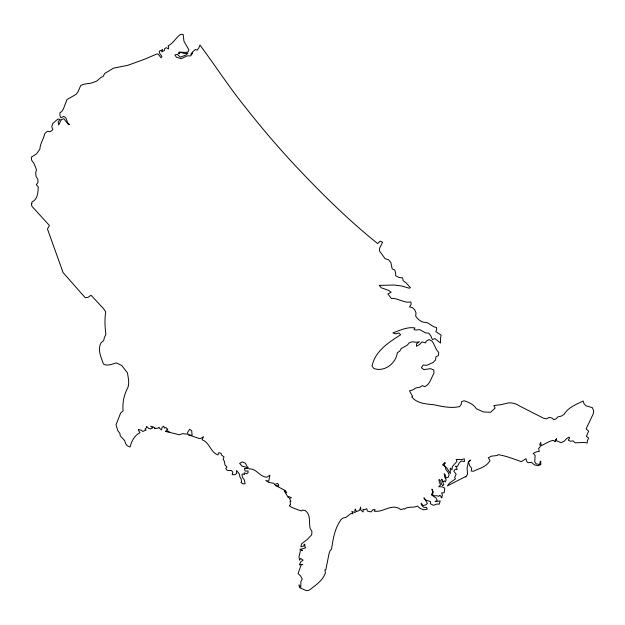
<?xml version="1.0" encoding="UTF-8"?>
<svg xmlns="http://www.w3.org/2000/svg" width="625" height="625" viewBox="0 0 625 625"><rect width="100%" height="100%" fill="white"/><g stroke="black" fill="none" stroke-linecap="round" stroke-linejoin="round"><path stroke-width="0.94" d="M138.695 429.68L138.695 430.75L139.961 432.734C134.523 435.188 131.43 441.57 130.008 447.016L127.219 445.805L125.562 443.602L124.805 440.805L120.211 435.742L119.852 433.289L117.828 430.695L116.023 424.836L120.656 412.961L123.07 410.922C122.422 403.688 123.633 396.188 126.883 389.578C130.062 384.539 128.289 378.367 127.453 372.898L121.758 365.516L116.422 362.938C112.148 363.938 107.797 366.477 103.484 364.078C101.102 357.398 97.211 349.672 101.055 342.773L103.711 340.516L104.375 337.414L105.891 334.508C104.945 327.047 104.508 319.227 105.711 311.781L103.672 308.797L91.031 295.227L88.086 297.273L85.281 297.789L63.094 272.602L47.453 228.992L49.469 225.531L31.836 206.203L31.43 203.492L31.82 203.922L32.016 201.875C37.891 199.289 37.922 192.398 38.266 186.93L36.32 184.688L37.984 182.445L37.867 179.422L36.031 176.32L35.719 172.938L36.469 169.672L33.883 163.234L31.672 160.297L31.25 157.25L36.602 153.812L39.867 149.203C40.094 143.477 43.742 138.914 44.82 133.484L47.523 131.211L50.305 131.75L52.828 129.688L51.75 126.609L52.875 123.391L57.852 119.047L60.211 119.406L58.172 121.727L58.648 125.008L61.328 119.687L63.758 118.641L68.156 124.164L69.547 124.555L67.828 123.164L65.812 117.781L63.633 116.383L61.016 117.789L59.945 115.758L59.93 112.648L61.68 111.633L63.367 109.047L66.938 99.586L76.078 94.344L78.141 91.609L80.672 85.523C84.906 82.977 90.203 84.281 94.578 81.906C98.266 81.219 99.5 77.25 103.117 76.445L104.688 73.5L113.437 68.18L127.953 65.266L145.289 58.969L156.641 54.055L158.266 54.031L161 57.812L161.922 56.398L159.797 53.57L159.266 51.211L162.617 49.719L161.539 50.781L161.961 51.906L164.57 50.258L164.617 48.742L166.359 47.625L168.43 48.961L168.695 46.914L168.023 45.992C173.297 43.195 176 37.734 180.555 34.352L183.156 34.398L183.969 41.281L188.891 49.93L187.977 51.969L185.422 52.398L179.047 52.078L179.039 53.875L178.258 53.344L180.984 52.5L184.43 53.508L187.938 53.18L185.805 55.094L180.336 57.141L177.344 54.414L174.867 54.883L176.453 57.258L181.188 58.703L187.133 55.883L190.727 55.891L192.562 53.109L190.859 54.289L192.586 51.961L195.43 49.461L197.109 50.219L198.844 47.906L199.938 45.023C215.109 65.43 229.047 87.039 245.109 106.922C260.422 126.453 276.516 145.367 293.352 163.594C319.844 191.828 347.398 219.367 377.625 243.547L380.18 241.109L382.609 242.211L379.664 248.07L379.438 250.859L385.133 258.75L388.438 259.688L390.828 262.406L392.18 268.898L394.805 269.977L395.656 273.055L395.617 275.688L398.891 277.43L402.711 277.875L403.117 280.633L405.859 282.68L410.414 287.617L409.227 288.234L401.844 286.016L394.234 285.023L379.164 285.398L381.359 287.805L388.648 290.375L391.109 292.25L387.906 293.961L391.336 298.422C398.156 297.93 403.977 303.406 410.844 301.953L411.195 304.297L409.461 306.914L412.375 307.617L414.562 309.531L415.992 312.68L415.664 316.109C418.164 319.695 421.742 322.914 426.43 322.422C430.141 323.531 432.414 327.102 436.422 327.453L436.742 329.188L435.852 331.594L441.148 335.156L440.438 338.406L440.516 343.039L434.992 338.609L432.352 339.523L431.047 336.289L428.977 333.297L425.57 332.828L419.602 329.602L416.07 330.031L414.078 329.609L414.867 327.945C407.219 326.578 399.859 330.492 392.852 332.898L395.523 333.883L399.055 333.023L400.656 334.742C388.641 342.477 375.008 351.109 372.039 366.117L373.859 368.492C384.445 372.359 395.992 363.406 397.359 352.656L399.719 351.211L401.211 348.547L407.188 345.195L409.414 342.695L412.398 341.789L416.125 342.289L419.305 341.797L416.445 343.914L416.469 346.266L419.586 344.484L421.93 341.922L425.57 342.883L426.172 341.188L429.023 339.609L432.047 341.109C434.852 344.625 435.258 349.227 438.727 352.469L438.391 355.547L435.961 356.852L435.5 360.07L433.016 362.555L426.773 365.32L423.117 365.039L421.414 367.734L423.852 369.656L430.508 368.641L433.852 370.031L433.898 373.383C431.047 377.938 430.133 384.539 424.602 386.703L422.484 385.617L419.5 387.43L415.984 387.891L413.086 389.82L409.5 390.859L412.609 396.484L411.711 396.891C416.773 403.328 425.734 403.992 433.305 404.648C441.898 406.461 450.992 408.594 459.703 406.555L461.367 404.078L461.492 401.727L464.086 400.742C468.766 402.234 473.75 404.422 476.406 408.773L483.367 411.93L490.547 412.289L495.117 408.117L493.898 405.539L501.367 404.609L508.586 402.852A15.609 13.844 16.2 0 1 519.492 405.953L543.523 418.211L546.703 418.828L549.031 417.344L551.961 418.055L553.828 419.688L556.32 418.648L557.828 416.906L561.305 416.109L564.086 414.367C568.102 407.406 576.336 404.398 583.164 401.023L584 403.695L586 405.813L592.32 407.633L593.75 410.93L593.148 414.078L586.086 428.969L588.633 431.125L586.414 436.383L588.656 438.031L587.398 440.703L587.234 442.992L583.93 442.438L575.188 442.844L573.094 440.898L570.375 441.234L568.258 440.219L569.57 438.055L569.117 437.07L566.523 438.719L564.172 441.211L561.031 442.68L556.219 440.633L555.094 441.477L556.57 438.711L554.789 441.336L553.148 440.383C548.805 441.117 545.32 443.961 541.273 445.688L540.68 442.367L539.859 444.602L540.414 446.422L538.648 448.477L539.258 451.43L536.336 451.891L533.203 453.352L535.102 455.336L534.727 461.852L536.086 463.82L539.68 464.555L540.172 461.398L540.789 461.234L540.781 464.633L538.055 465.68L534.414 464.914L531.414 462.281L527.953 462.742L526.531 461.148L526.023 458.625L521.328 461.664C513.594 458.945 506.242 455.93 498.148 454.641L497.156 455.5L491.406 456.156L488.359 457.742L489.992 460.508C486.727 466.961 479.18 468.367 473.289 471.312L471.172 470.937L471.766 468.398L469.664 465.703L468.508 462.336L470.406 460.039L468.516 461.562L467.094 467.883L467.531 474.117L465.836 477.102L465.508 476.586L447.398 485.906L449.352 483.203L455.43 478.906L454.641 477.562L456.148 474.102L453.812 471.32L455.148 469.195L457.117 469.617L456.508 467.195L455.227 466.195L457.578 466.328L459.195 462.93L461.242 461L464.453 461.547L464.281 458.836L461.203 459.664L456.211 459.445L456.906 461.461L452.352 466.547L452.023 469.836L450.281 468.148L450.359 473.609L447.148 468.414L443.828 465.062L445.469 462.945L444.688 462.508L442.562 464.891L445.141 466.336L445.891 469.547L448.102 472.383L449.133 474.852L448.211 477.273L446.062 477.898L445.133 474.688L444.219 473.758L444.742 477.164L446.195 479.766L445.289 482.016L444.578 480.883L442.93 481.742L441.727 479.273L443.805 484.641L442.758 485.727L441.258 483.68L440.891 481.375L439.133 479.289L438.969 480.594L440.523 485.039L438.734 486.688L442.234 486.844L444.758 488.133L444.258 492.664L441.531 492.977L442.383 494.812L441.836 497.727L441.25 497.75L440.852 495.984L439.492 495.375L438.836 496.359L436.82 495.719L434.734 495.875L432.352 494.844L433.242 492.008L431.938 489.148L432.781 491.937L431.406 494.93L436.055 497.969L437.195 500.422L435.039 501.633L440.133 500.969L439.367 504.125L436.836 504.031L433.43 505.352L430.328 503.703L430.586 501.633L425.953 500.125L423.891 497.797L427.406 503.32L426 504.727L423.141 505.633L421.219 503.148L421.289 504.781L423.703 507.32L426.531 507.461L427.281 509.195L423.641 509.812L420.109 508.383L417.523 506.094C413.328 508.227 408.117 505.961 404.266 509.18L403.781 508.68L400.805 509.602C391.828 502.672 383.344 512.906 374.102 511.125L375.156 509.68L372.938 509.648L371.094 511.922L367.406 511.07L366.711 508.672L364.625 509.688L363.055 509.195L363.211 512L360.695 509.945L360.672 507.062L359.523 510.305L356.484 511.664L355.312 508.984L354.867 510.273L355.188 512.648L351.82 511.406L352.953 513.734L351.07 513.492L345.695 517.469A6.922 6.141 16.2 0 0 340.07 521.086C334.523 529.406 333.031 539.516 331.516 549.18L330.148 550.539L329 553.773L325.805 569.898L324.914 569.742L325.406 572.953C322.734 580.734 315.352 585.305 309.398 590.117L306.352 590.648L299.656 587.648L298.93 584.852L300.789 587.141L300.859 581.547L302.258 579.086L300.609 575.984L298.062 573.547L301.109 565.023L302.742 564.367L299.398 564.758L300.891 561.75L303.109 560.172L300.664 558.453L299.586 560.211L298.984 556.867L300.289 551.453L300.117 549.039L302.352 550.586L300.906 549.273L305.695 547.836L305 547.047L304.805 544.18L304.07 544.43L303.906 545.953L300.891 546.773L301.609 543.742L307.305 539.469L311.703 534.758L311.914 531.422L310.273 528.75C308.578 522.664 311.281 514.898 305.242 510.586L302.312 510.078L301.562 510.922C300.617 510.648 284.641 505.695 290.609 504.859L290.07 501.445L290.914 501.391L289.445 498.297L291.375 497.672L288.648 496.57L288.375 497.703L284.172 490.812L286.734 492.828L285.414 490.594L275.562 485.484L278.656 486.086L278.617 484.508L277.398 483.445L274.328 484.656L274.094 483.328L268.781 482.406L265.797 480.5L268.742 481.156L269.859 475.172L266.898 477.203C259.945 477.086 256.617 468.484 249.211 468.898L246.984 466.43L245.469 463.266L242.414 461.914L239.625 463.43L242.141 466.18L245.484 466.992L247.688 468.422L244.438 468.555L245.109 471.062L248.07 470.961L248.109 472.508L246.742 473.766L244.297 472.836L244.414 474.641L243.008 473.914L241.961 474.289L242.43 477.398L244.352 479.953L245.109 483.805L242.883 483.82L240.914 482.461L241.516 481.68L241.211 479.211L239.805 476.68L239.57 474.461L237.914 472.102L236.422 470.57L236.727 473.5L234.789 474.688L232.133 474.695L232.867 472.438L231.648 470.625L227.094 470.344L225.781 468.43L226.93 467.016L224.945 464.93L224.492 461.602L223.172 459.156L224.016 456.898L221.32 454.875L221.227 453.414L218.742 452.672L217.922 454.938C210.453 452.344 209.742 442.477 202.148 439.773L203.523 436.656L200.891 438.406L199.047 438.453L188.414 434.852L192.102 435.25L191.734 430.813L189.703 429.25L187.594 432.477L187.773 434.242L182.625 433.648L179.336 434.758L165.617 431.43L169.195 431.75L166.016 430.203L167.82 429.414L165.906 427.531L164.367 428.055L163.766 426.258L162.125 427.234L161.547 429.891L159.32 428.172L159.141 427.305L157.414 428.359L154.438 428.383L154.883 427.969L153.312 426.891L150.703 426.289L152.805 427.773L150.695 428.945L148.586 428.312L146.453 426.43L146.406 427.805L144.992 429.203L146.078 430.125L142.656 431.453L141.562 430.305L138.695 429.68"/></g></svg>
